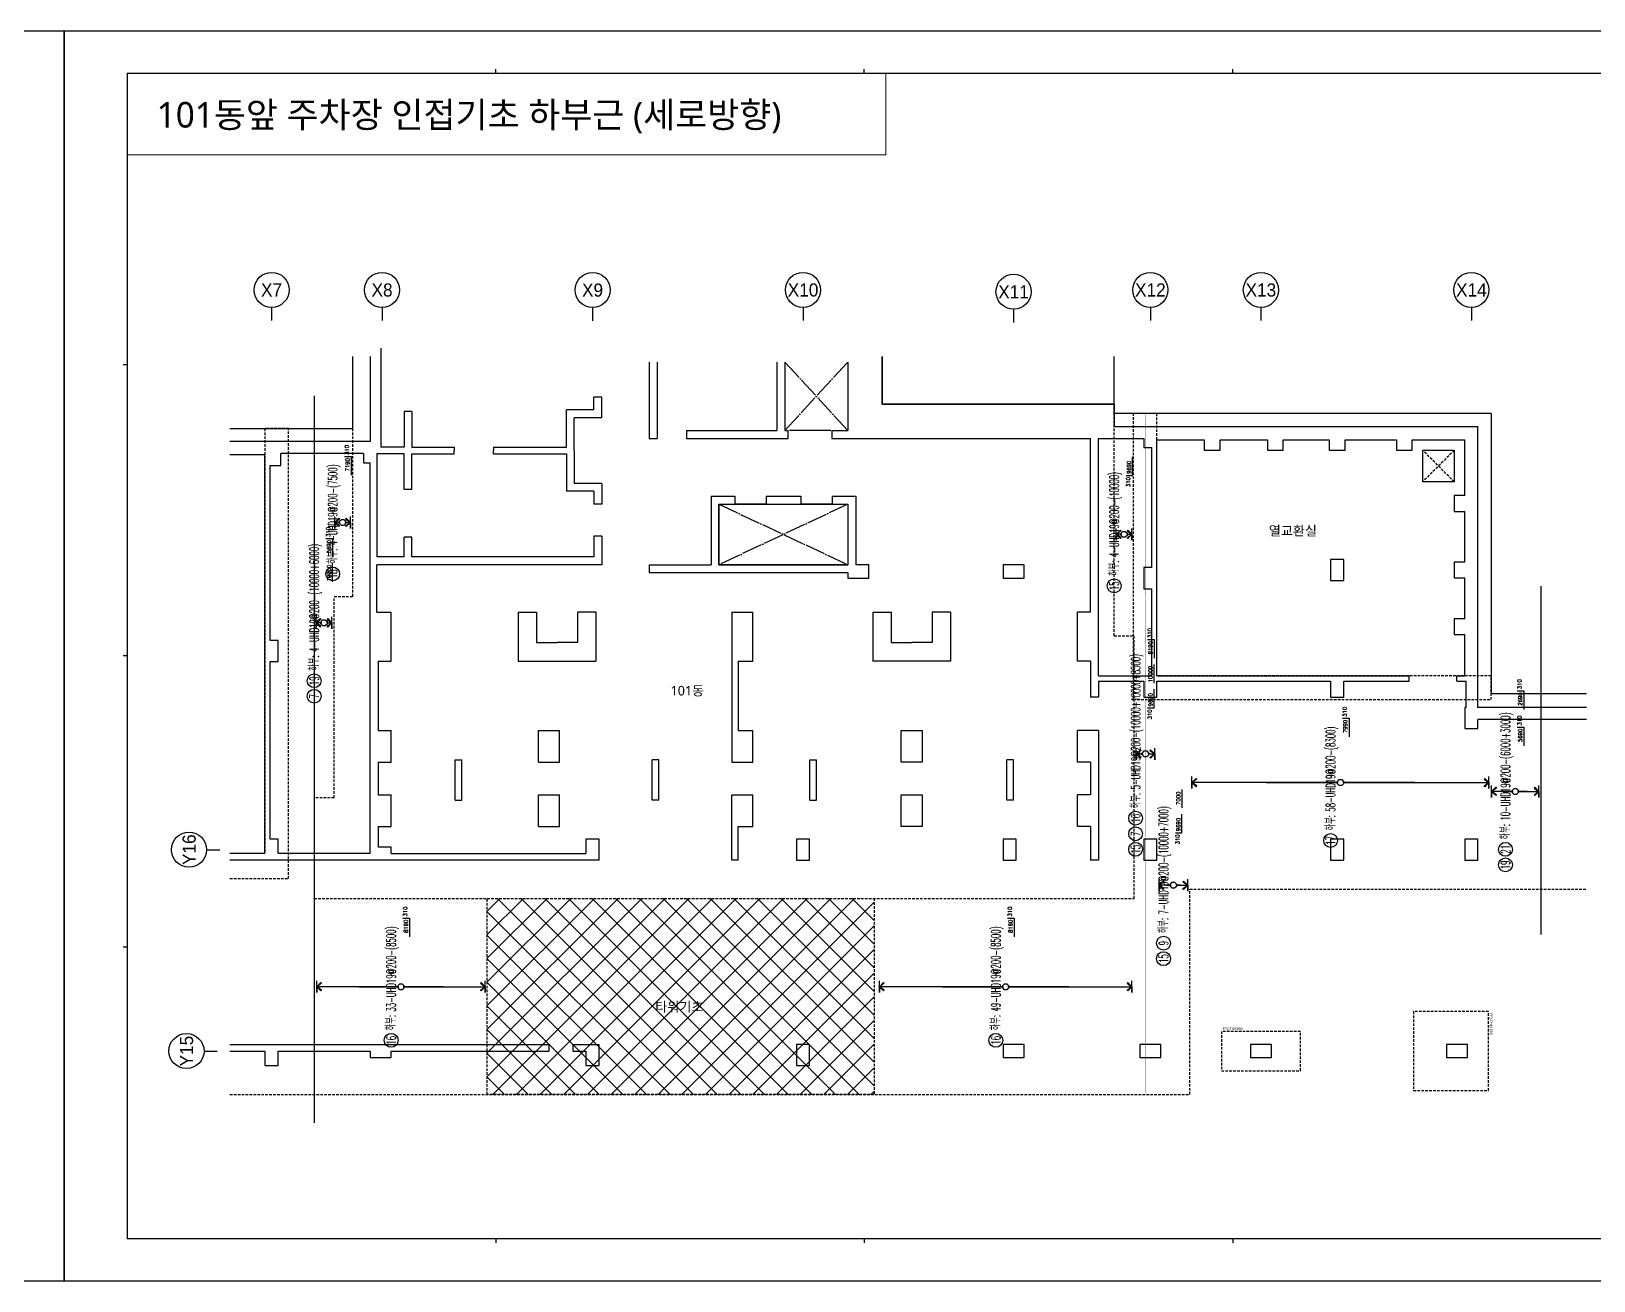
# Model space of a CAD drawing. Header units: millimetres. Extents: x 321717 to 696608, y -514806 to -16026.
# Drawn here: x 470209 to 529593, y -162618 to -115155 of the extents above; entities that cross this region are included whole.
import ezdxf
from ezdxf.enums import TextEntityAlignment as Align

# ---------------------------------------------------------------- set-up
doc = ezdxf.new("R2010")
doc.units = ezdxf.units.MM
doc.header["$LTSCALE"] = 65
doc.linetypes.add('XS-기초$0$DDOT', pattern=[14, 12, -1, 0, -1])
doc.linetypes.add('XS-기초$0$HID', pattern=[2.3, 1.5, -0.8])
for name, color, linetype in [('BUB', 7, 'Continuous'), ('XDIM', 7, 'Continuous'), ('XREBAR', 1, 'Continuous'), ('XS-기초$0$EL7', 7, 'Continuous'), ('XS-기초$0$MAT', 3, 'XS-기초$0$HID'), ('XS-기초$0$OPEN', 9, 'XS-기초$0$DDOT'), ('XS-기초$0$PILE-P', 4, 'XS-기초$0$HID'), ('XS-기초$0$WALL', 11, 'Continuous'), ('XS-기초$0$기초꺽임', 4, 'XS-기초$0$HID'), ('XS-기초$0$기초연단', 3, 'Continuous'), ('XS-기초$0$집수정', 21, 'Continuous'), ('XS-기초$0$하부보강', 7, 'XS-기초$0$HID'), ('XTAG', 7, 'Continuous'), ('기초꺽임', 7, 'Continuous')]:
    doc.layers.add(name, color=color, linetype=linetype)
doc.layers.add('TEXT', color=3, linetype='Continuous', lineweight=9)
doc.layers.add('XTITLE', color=22, linetype='Continuous', lineweight=0)
doc.layers.add('XS-기초$0$DEFPOINT', color=144, linetype='Continuous', plot=False)
doc.styles.add('XRebar', font='Romans.shx', dxfattribs={"bigfont": 'whgtxt.shx'})
doc.styles.add('XRebar2', font='Romans.shx')
doc.styles.add('XS-기초$0$맑은고딕', font='malgun_0.ttf')
doc.styles.add('돋움', font='malgun_0.ttf')
doc.styles.add('돋음', font='Dotum.ttf')

# ---------------------------------------------------------------- blocks, each defined once
blk = doc.blocks.new('dhs_sheet2e')
at = {"color": 7}
for p, q in [((20500.6, 57331.7), (20500.6, 57531.5)), ((38004.8, 57331.7), (38004.8, 57531.5)), ((55508.9, 57331.7), (55508.9, 57531.5)), ((2996.4, 43498.2), (2796.7, 43498.2)), ((2996.4, 29664.7), (2796.7, 29664.7)), ((2996.4, 15831.2), (2796.7, 15831.2)), ((20500.6, 1997.6), (20500.6, 1797.9)), ((38004.8, 1997.6), (38004.8, 1797.9)), ((55508.9, 1997.6), (55508.9, 1797.9))]:
    blk.add_line(p, q, dxfattribs=at)
blk.add_lwpolyline([(84000, 0), (84000, 59329.4), (0, 59329.4), (0, 0)], close=True, dxfattribs=at)
at = {"color": 30, "const_width": 64.9}
blk.add_lwpolyline([(81003.6, 57331.7), (2996.4, 57331.7), (2996.4, 1997.6), (81003.6, 1997.6)], close=True, dxfattribs=at)
blk = doc.blocks.new('XS-기초$0$PF3')
at = {"layer": 'XS-기초$0$MAT', "linetype": 'XS-기초$0$HID'}
blk.add_lwpolyline([(-1500, -1650), (1500, -1650), (1500, 1200), (-1500, 1200)], close=True, dxfattribs=at)
at = {"layer": 'XS-기초$0$DEFPOINT', "color": 1, "style": 'XS-기초$0$맑은고딕'}
blk.add_text('PF3-THK1000', height=100, dxfattribs=at).set_placement((-1450, 1300), align=Align.MIDDLE_LEFT)
blk = doc.blocks.new('XS-기초$0$PF2')
at = {"layer": 'XS-기초$0$MAT', "linetype": 'XS-기초$0$HID'}
blk.add_lwpolyline([(-1500, -750), (1500, -750), (1500, 750), (-1500, 750)], close=True, dxfattribs=at)
at = {"layer": 'XS-기초$0$DEFPOINT', "color": 1, "style": 'XS-기초$0$맑은고딕'}
blk.add_text('PF2-THK950', height=100, dxfattribs=at).set_placement((-1450, 850), align=Align.MIDDLE_LEFT)
blk = doc.blocks.new('XS-기초$0$집수정-1.2x1.2')
at = {"layer": 'XS-기초$0$집수정'}
for p, q in [((0, 0), (0, 1200)), ((0, 1200), (1200, 1200)), ((1200, 1200), (1200, 0)), ((1200, 0), (0, 0))]:
    blk.add_line(p, q, dxfattribs=at)
at = {"layer": 'XS-기초$0$집수정', "linetype": 'XS-기초$0$HID'}
for p, q in [((0, 0), (1200, 1200)), ((0, 1200), (1200, 0))]:
    blk.add_line(p, q, dxfattribs=at)
blk = doc.blocks.new('BUB')
at = {"layer": 'BUB'}
blk.add_line((0, 1500), (0, 0), dxfattribs=at)
blk.add_circle((0, 3500), 2000, dxfattribs=at)
blk = doc.blocks.new('zhstes')
at = {"layer": 'XS-기초$0$하부보강'}
h = blk.add_hatch(dxfattribs=at)
h.set_pattern_fill('ANSI37', color=8, scale=200)
h.set_pattern_definition([(45, (-475155, 66938.44), (-449.0128, 449.0128), []), (135, (-475155, 66938.44), (-449.0128, -449.0128), [])])
h.paths.add_polyline_path([(7350, -7450), (-7350, -7450), (-7350, 0), (7350, 0)])
at = {"layer": 'XS-기초$0$EL7'}
for p, q in [((5700, 17775), (4130, 17775)), ((3245, 14975), (2055, 14975)), ((5755, 14975), (4565, 14975))]:
    blk.add_line(p, q, dxfattribs=at)
at = {"layer": 'XS-기초$0$OPEN'}
for p, q in [((6355, 17775), (3955, 20375)), ((3955, 17775), (6355, 20375)), ((1455, 14975), (6355, 12675)), ((6355, 14975), (1455, 12675))]:
    blk.add_line(p, q, dxfattribs=at)
at = {"layer": 'XS-기초$0$WALL', "color": 5}
for p, q in [((-11400, 20905), (-11400, 17135)), ((-11800, 20585), (-11800, 17350)), ((-1195, 20375), (-1195, 17475)), ((-895, 20375), (-895, 17475)), ((3655, 20375), (3655, 17775)), ((3955, 20375), (3955, 17775)), ((6355, 20375), (6355, 17775)), ((7655, 20585), (7655, 18775)), ((-3295, 18555), (-3295, 19045)), ((-2995, 19045), (-3295, 19045)), ((-2995, 18255), (-2995, 19045)), ((-10215, 18490), (-10515, 18490)), ((-10515, 18490), (-10515, 17135)), ((-10215, 18490), (-10215, 17135)), ((-4345, 17135), (-4345, 18555)), ((-3295, 18555), (-4345, 18555)), ((7655, 18775), (16480, 18775)), ((16480, 18775), (16480, 17925)), ((-4045, 17010), (-4045, 18255)), ((-2995, 18255), (-4045, 18255)), ((16480, 17925), (30300, 17925)), ((30300, 7250), (30300, 17925)), ((-11800, 17350), (-17132, 17350)), ((-1195, 17475), (-895, 17475)), ((215, 17775), (3655, 17775)), ((215, 17775), (215, 17475)), ((215, 17475), (4080, 17475)), ((3655, 17475), (4080, 17475)), ((3955, 17775), (4080, 17775)), ((4080, 17475), (4080, 17775)), ((5750, 17775), (6355, 17775)), ((5750, 17775), (5750, 17475)), ((5750, 17475), (6755, 17475)), ((6755, 17475), (15580, 17475)), ((15580, 10875), (15580, 17475)), ((15880, 8450), (15880, 17475)), ((15880, 17475), (17600, 17475)), ((17600, 17475), (17600, 17125)), ((18100, 17425), (19900, 17425)), ((18100, 8450), (18100, 17425)), ((19900, 17425), (19900, 17025)), ((20500, 17425), (22300, 17425)), ((20500, 17025), (20500, 17425)), ((22300, 17425), (22300, 17025)), ((22900, 17425), (24650, 17425)), ((22900, 17025), (22900, 17425)), ((24650, 17425), (24650, 17025)), ((25250, 17425), (27200, 17425)), ((25250, 17025), (25250, 17425)), ((27200, 17425), (27200, 17025)), ((27800, 17425), (29800, 17425)), ((27800, 17025), (27800, 17425)), ((29800, 15300), (29800, 17425)), ((-15800, 16850), (-17132, 16850)), ((-15800, 1700), (-15800, 16850)), ((-12050, 16900), (-15200, 16900)), ((-15200, 16450), (-15200, 16900)), ((-12050, 16900), (-12050, 16550)), ((-10515, 16885), (-11550, 16885)), ((-11550, 16885), (-11550, 12975)), ((-10515, 17135), (-11400, 17135)), ((-10515, 15530), (-10515, 16885)), ((-10215, 17135), (-8615, 17135)), ((-10215, 15530), (-10215, 16885)), ((-10215, 16885), (-8615, 16885)), ((-8615, 17135), (-8615, 17010)), ((-8615, 16885), (-8615, 17010)), ((-7115, 17135), (-4345, 17135)), ((-7115, 17135), (-7115, 17010)), ((-7115, 16885), (-7115, 17010)), ((-7115, 16885), (-4345, 16885)), ((-4345, 16885), (-4345, 15465)), ((-4045, 17010), (-4045, 15765)), ((17600, 17125), (17900, 17125)), ((17900, 12565), (17900, 17125)), ((19900, 17025), (20500, 17025)), ((22300, 17025), (22900, 17025)), ((24650, 17025), (25250, 17025)), ((27200, 17025), (27800, 17025)), ((-15600, 9800), (-15600, 16450)), ((-15600, 16450), (-15200, 16450)), ((-12050, 16550), (-11800, 16550)), ((-11800, 1700), (-11800, 16550)), ((-10215, 15530), (-10515, 15530)), ((-3295, 15465), (-4345, 15465)), ((-2995, 15765), (-4045, 15765)), ((-3295, 15465), (-3295, 14975)), ((-2995, 15765), (-2995, 14975)), ((-2995, 14975), (-3295, 14975)), ((1155, 15275), (1155, 12675)), ((1155, 15275), (2055, 15275)), ((1455, 14975), (1455, 12675)), ((1455, 14975), (2055, 14975)), ((2055, 15275), (2055, 14975)), ((3245, 15275), (4565, 15275)), ((3245, 15275), (3245, 14975)), ((3245, 14975), (4565, 14975)), ((4565, 15275), (4565, 14975)), ((5755, 15275), (6655, 15275)), ((5755, 15275), (5755, 14975)), ((5755, 14975), (6355, 14975)), ((6355, 14975), (6355, 12675)), ((6655, 15275), (6655, 12665)), ((29800, 15300), (29400, 15300)), ((29400, 15300), (29400, 14700)), ((29400, 14700), (29800, 14700)), ((29800, 12775), (29800, 14700)), ((-10215, 13720), (-10515, 13720)), ((-10515, 12975), (-10515, 13720)), ((-10215, 12975), (-10215, 13720)), ((-3295, 13755), (-3295, 12975)), ((-2995, 13755), (-3295, 13755)), ((-2995, 13755), (-2995, 12975)), ((-10515, 12975), (-11550, 12975)), ((-2995, 12675), (-11550, 12675)), ((-11550, 10875), (-11550, 12675)), ((-3295, 12975), (-10215, 12975)), ((-2995, 12975), (-2995, 12675)), ((-1195, 12675), (-1195, 12375)), ((-1195, 12675), (1155, 12675)), ((1455, 12675), (6355, 12675)), ((7155, 12665), (6655, 12665)), ((7155, 12165), (7155, 12665)), ((13050, 12665), (12250, 12665)), ((12250, 12665), (12250, 12165)), ((13050, 12165), (13050, 12665)), ((17900, 12565), (17600, 12565)), ((17600, 12565), (17600, 11765)), ((25200, 12875), (24700, 12875)), ((24700, 12875), (24700, 12075)), ((25200, 12075), (25200, 12875)), ((29800, 12775), (29400, 12775)), ((29400, 12775), (29400, 12175)), ((-1195, 12375), (6355, 12375)), ((6355, 12375), (6355, 12165)), ((6355, 12165), (7155, 12165)), ((12250, 12165), (13050, 12165)), ((24700, 12075), (25200, 12075)), ((29400, 12175), (29800, 12175)), ((29800, 10625), (29800, 12175)), ((17600, 11765), (17900, 11765)), ((17900, 8450), (17900, 11765)), ((-11550, 10875), (-11000, 10875)), ((-11000, 9015), (-11000, 10875)), ((-6175, 10875), (-5475, 10875)), ((-6175, 10875), (-6175, 9015)), ((-5475, 10875), (-5475, 9715)), ((-3225, 10875), (-3925, 10875)), ((-3925, 10875), (-3925, 9715)), ((-3225, 10875), (-3225, 9015)), ((1940, 10875), (1940, 5180)), ((1940, 10875), (2740, 10875)), ((2740, 9015), (2740, 10875)), ((7305, 10875), (7305, 9015)), ((7305, 10875), (8005, 10875)), ((8005, 10875), (8005, 9715)), ((10255, 10875), (9555, 10875)), ((9555, 10875), (9555, 9715)), ((10255, 10875), (10255, 9015)), ((15080, 9015), (15080, 10875)), ((15580, 10875), (15080, 10875)), ((29800, 10625), (29400, 10625)), ((29400, 10625), (29400, 10025)), ((-15300, 9800), (-15600, 9800)), ((-15300, 9000), (-15300, 9800)), ((-5475, 9715), (-4700, 9715)), ((-3925, 9715), (-4700, 9715)), ((8005, 9715), (8780, 9715)), ((9555, 9715), (8780, 9715)), ((29400, 10025), (29800, 10025)), ((29800, 8450), (29800, 10025)), ((-15600, 2250), (-15600, 9000)), ((-15600, 9000), (-15300, 9000)), ((-11500, 9015), (-11000, 9015)), ((-11500, 9015), (-11500, 6380)), ((-6175, 9015), (-3225, 9015)), ((2190, 9015), (2740, 9015)), ((2190, 9015), (2190, 6380)), ((10255, 9015), (7305, 9015)), ((15580, 9015), (15080, 9015)), ((15580, 9015), (15580, 7650)), ((15880, 8450), (17900, 8450)), ((18100, 8450), (27690, 8450)), ((27690, 8250), (27690, 8450)), ((29500, 8450), (29800, 8450)), ((29500, 8250), (29500, 8450)), ((15880, 8250), (15880, 7650)), ((15880, 8250), (17600, 8250)), ((17600, 8250), (17600, 7650)), ((18100, 8250), (24700, 8250)), ((18100, 7650), (18100, 8250)), ((24700, 8250), (24700, 7650)), ((25200, 8250), (27690, 8250)), ((25200, 7650), (25200, 8250)), ((29500, 8250), (29850, 8250)), ((29850, 7250), (29850, 8250)), ((15880, 7650), (15580, 7650)), ((17600, 7650), (18100, 7650)), ((24700, 7650), (25200, 7650)), ((29850, 7250), (29800, 7250)), ((29800, 7250), (29800, 6450)), ((34421, 7250), (30300, 7250)), ((30300, 6450), (30300, 6800)), ((34421, 6800), (30300, 6800)), ((-11500, 6380), (-11000, 6380)), ((-11000, 5180), (-11000, 6380)), ((-5400, 6380), (-4600, 6380)), ((-5400, 5180), (-5400, 6380)), ((-4600, 5180), (-4600, 6380)), ((2190, 6380), (2740, 6380)), ((2740, 5180), (2740, 6380)), ((8380, 5180), (8380, 6380)), ((8380, 6380), (9180, 6380)), ((9180, 6380), (9180, 5180)), ((15880, 6380), (15080, 6380)), ((15080, 5180), (15080, 6380)), ((15880, 6380), (15880, 1450)), ((29800, 6450), (30300, 6450)), ((-11500, 5180), (-11000, 5180)), ((-11500, 5180), (-11500, 3935)), ((-8570, 3735), (-8570, 5270)), ((-8570, 5270), (-8320, 5270)), ((-8320, 3735), (-8320, 5270)), ((-5400, 5180), (-4600, 5180)), ((-1080, 3735), (-1080, 5270)), ((-830, 5270), (-1080, 5270)), ((-830, 3735), (-830, 5270)), ((1940, 5180), (2740, 5180)), ((4910, 3735), (4910, 5270)), ((4910, 5270), (5160, 5270)), ((5160, 3735), (5160, 5270)), ((9180, 5180), (8380, 5180)), ((12400, 3735), (12400, 5270)), ((12650, 5270), (12400, 5270)), ((12650, 3735), (12650, 5270)), ((15580, 5180), (15080, 5180)), ((15580, 5180), (15580, 3935)), ((-11500, 3935), (-11000, 3935)), ((-11000, 2735), (-11000, 3935)), ((-8570, 3735), (-8320, 3735)), ((-5400, 3935), (-4600, 3935)), ((-5400, 2735), (-5400, 3935)), ((-4600, 2735), (-4600, 3935)), ((-830, 3735), (-1080, 3735)), ((1940, 3935), (2740, 3935)), ((1940, 1450), (1940, 3935)), ((2740, 2735), (2740, 3935)), ((4910, 3735), (5160, 3735)), ((8380, 2735), (8380, 3935)), ((8380, 3935), (9180, 3935)), ((9180, 3935), (9180, 2735)), ((12650, 3735), (12400, 3735)), ((15080, 2735), (15080, 3935)), ((15580, 3935), (15080, 3935)), ((-11500, 2735), (-11000, 2735)), ((-11500, 2735), (-11500, 1950)), ((-5400, 2735), (-4600, 2735)), ((2190, 2735), (2740, 2735)), ((2190, 1450), (2190, 2735)), ((9180, 2735), (8380, 2735)), ((15580, 2735), (15080, 2735)), ((15580, 2735), (15580, 1450)), ((-15300, 2250), (-15600, 2250)), ((-15300, 1700), (-15300, 2250)), ((-11000, 1950), (-11500, 1950)), ((-11000, 1700), (-11000, 1950)), ((-3100, 2250), (-3600, 2250)), ((-3600, 2250), (-3600, 1700)), ((-3100, 1450), (-3100, 2250)), ((4900, 2250), (4400, 2250)), ((4400, 2250), (4400, 1450)), ((4900, 1450), (4900, 2250)), ((12750, 2250), (12250, 2250)), ((12250, 2250), (12250, 1450)), ((12750, 1450), (12750, 2250)), ((18100, 2250), (17600, 2250)), ((17600, 2250), (17600, 1450)), ((18100, 1450), (18100, 2250)), ((25200, 2250), (24700, 2250)), ((24700, 2250), (24700, 1450)), ((25200, 1450), (25200, 2250)), ((30300, 2250), (29800, 2250)), ((29800, 2250), (29800, 1450)), ((30300, 1450), (30300, 2250)), ((-15800, 1700), (-17132, 1700)), ((-3100, 1450), (-17132, 1450)), ((-11800, 1700), (-15300, 1700)), ((-11000, 1700), (-3600, 1700)), ((2190, 1450), (1940, 1450)), ((4400, 1450), (4900, 1450)), ((12250, 1450), (12750, 1450)), ((15880, 1450), (15580, 1450)), ((17600, 1450), (18100, 1450)), ((24700, 1450), (25200, 1450)), ((29800, 1450), (30300, 1450)), ((-17132, -5550), (-5010, -5550)), ((-17132, -5800), (-15800, -5800)), ((-15800, -5800), (-15800, -6350)), ((-15300, -5800), (-11800, -5800)), ((-15300, -6350), (-15300, -5800)), ((-11800, -5800), (-11800, -6050)), ((-11000, -5800), (-5010, -5800)), ((-11000, -6050), (-11000, -5800)), ((-5010, -5550), (-5010, -5800)), ((-4100, -5550), (-3100, -5550)), ((-4100, -5550), (-4100, -5800)), ((-4100, -5800), (-3600, -5800)), ((-3600, -5800), (-3600, -6350)), ((-3100, -6350), (-3100, -5550)), ((4900, -5550), (4400, -5550)), ((4400, -5550), (4400, -6350)), ((4900, -6350), (4900, -5550)), ((12250, -5550), (12250, -6050)), ((13050, -5550), (12250, -5550)), ((13050, -6050), (13050, -5550)), ((17450, -5550), (17450, -6050)), ((18250, -5550), (17450, -5550)), ((18250, -6050), (18250, -5550)), ((21650, -5550), (21650, -6050)), ((22450, -5550), (21650, -5550)), ((22450, -6050), (22450, -5550)), ((29100, -5550), (29100, -6050)), ((29900, -5550), (29100, -5550)), ((29900, -6050), (29900, -5550)), ((-15800, -6350), (-15300, -6350)), ((-11800, -6050), (-11000, -6050)), ((-3600, -6350), (-3100, -6350)), ((4400, -6350), (4900, -6350)), ((12250, -6050), (13050, -6050)), ((17450, -6050), (18250, -6050)), ((21650, -6050), (22450, -6050)), ((29100, -6050), (29900, -6050))]:
    blk.add_line(p, q, dxfattribs=at)
at = {"layer": 'XS-기초$0$기초꺽임'}
blk.add_lwpolyline([(17200, 18425), (17200, 7550), (30800, 7550), (30800, 8450), (18100, 8450), (18100, 18425)], close=True, dxfattribs=at)
blk.add_lwpolyline([(-17132, 750), (-14900, 750), (-14900, 17850), (-15800, 17850), (-15800, 1700), (-17132, 1700)], dxfattribs=at)
at = {"layer": 'XS-기초$0$기초연단'}
for p, q in [((-12470, 20585), (-12470, 17850)), ((7655, 18775), (7655, 20585)), ((16480, 18425), (16480, 20585)), ((16480, 18775), (7655, 18775)), ((16480, 18425), (16480, 18775)), ((30800, 18425), (16480, 18425)), ((30800, 18425), (30800, 7775)), ((-17132, 17850), (-12470, 17850)), ((34421, 7775), (30800, 7775))]:
    blk.add_line(p, q, dxfattribs=at)
at = {"layer": 'XS-기초$0$기초연단', "linetype": 'XS-기초$0$HID'}
for p, q in [((16480, 9975), (16480, 18425)), ((-12470, 17850), (-12470, 11455)), ((-13175, 3825), (-13175, 11455)), ((-12470, 11455), (-13175, 11455)), ((16480, 9975), (17230, 9975)), ((17230, 0), (17230, 9975)), ((-13925, 3825), (-13925, 0)), ((-13175, 3825), (-13925, 3825)), ((-13925, 0), (17230, 0)), ((19350, 350), (34421, 350)), ((19350, -7450), (19350, 350)), ((-17132, -7450), (19350, -7450))]:
    blk.add_line(p, q, dxfattribs=at)
at = {"layer": 'XS-기초$0$하부보강', "color": 8}
blk.add_lwpolyline([(7350, -7450), (-7350, -7450), (-7350, 0), (7350, 0)], close=True, dxfattribs=at)
at = {"layer": '기초꺽임', "color": 1, "const_width": 50}
for points in [[(-13925, 19093), (-13925, -8538)], [(32700, -1377), (32700, 11861)]]:
    blk.add_lwpolyline(points, dxfattribs=at)
at = {"layer": '기초꺽임'}
blk.add_lwpolyline([(1455, 14975), (6355, 14975), (6355, 12675), (1455, 12675)], close=True, dxfattribs=at)
at = {"layer": 'BUB', "xscale": 0.3333333333333333, "yscale": 0.3333333333333333, "zscale": 0.3333333333333333}
for p in [(-15550, 21949), (-11350, 21949), (-3350, 21943), (4650, 21949), (17850, 21949), (22050, 21949), (30050, 21949), (12650, 21878)]:
    blk.add_blockref('BUB', p, dxfattribs=at)
at = {"layer": 'BUB', "xscale": 0.3333333333333333, "yscale": 0.3333333333333333, "zscale": 0.3333333333333333, "rotation": 90}
for p in [(-17519, 1850), (-17616, -5800)]:
    blk.add_blockref('BUB', p, dxfattribs=at)
at = {"layer": 'XS-기초$0$PILE-P', "rotation": 270}
blk.add_blockref('XS-기초$0$PF3', (29500, -5800), dxfattribs=at)
at = {"layer": 'XS-기초$0$PILE-P'}
blk.add_blockref('XS-기초$0$PF2', (22050, -5800), dxfattribs=at)
at = {"layer": 'XS-기초$0$집수정', "rotation": 180}
blk.add_blockref('XS-기초$0$집수정-1.2x1.2', (29400, 17025), dxfattribs=at)
at = {"layer": 'TEXT', "style": '돋음'}
for s, p in [('X7', (-15550, 23113)), ('X8', (-11350, 23113)), ('X9', (-3350, 23108)), ('X10', (4650, 23113)), ('X11', (12650, 23042)), ('X12', (17850, 23113)), ('X13', (22050, 23113)), ('X14', (30050, 23113))]:
    blk.add_text(s, height=500, dxfattribs=at).set_placement(p, align=Align.MIDDLE_CENTER)
for s, p in [('Y16', (-18683, 1850)), ('Y15', (-18781, -5800))]:
    blk.add_text(s, height=500, rotation=90, dxfattribs=at).set_placement(p, align=Align.MIDDLE_CENTER)
at = {"layer": 'XTITLE', "color": 2, "style": '돋움'}
for s, p in [('열교환실', (22353, 13964)), ('101동', (-383, 7890)), ('타워기초', (-964, -4119))]:
    blk.add_text(s, height=364.1, dxfattribs=at).set_placement(p, align=Align.MIDDLE_LEFT)
blk = doc.blocks.new('*U379', base_point=(519592.118, -145598.927))
at = {"layer": 'XTAG', "color": 0, "linetype": 'Continuous', "ltscale": 1.17728e-311}
blk.add_circle((519592.118, -145894.2395), 262.5, dxfattribs=at)
at = {"layer": 'XTAG', "color": 0, "linetype": 'Continuous', "ltscale": 1.17728e-311, "style": 'XRebar', "width": 0.55}
blk.add_text('하부: 58-UHD19@200-(8300)', height=350, rotation=90, dxfattribs=at).set_placement((519592.118, -145511.427), align=Align.MIDDLE_LEFT)
blk.add_text('17', height=350, rotation=90, dxfattribs=at).set_placement((519592.118, -145894.2395), align=Align.MIDDLE_CENTER)
blk = doc.blocks.new('*U380', base_point=(481667.118, -135474.552))
at = {"layer": 'XTAG', "color": 0, "linetype": 'Continuous', "ltscale": 1.17728e-311}
blk.add_circle((481667.118, -135769.8645), 262.5, dxfattribs=at)
at = {"layer": 'XTAG', "color": 0, "linetype": 'Continuous', "ltscale": 1.17728e-311, "style": 'XRebar', "width": 0.55}
blk.add_text('하부: 4-UHD19@200-(7500)', height=350, rotation=90, dxfattribs=at).set_placement((481667.118, -135387.052), align=Align.MIDDLE_LEFT)
blk.add_text('18', height=350, rotation=90, dxfattribs=at).set_placement((481667.118, -135769.8645), align=Align.MIDDLE_CENTER)
blk = doc.blocks.new('*U381', base_point=(506867.118, -153190.6235))
at = {"layer": 'XTAG', "color": 0, "linetype": 'Continuous', "ltscale": 1.17728e-311}
blk.add_circle((506867.118, -153485.936), 262.5, dxfattribs=at)
at = {"layer": 'XTAG', "color": 0, "linetype": 'Continuous', "ltscale": 1.17728e-311, "style": 'XRebar', "width": 0.55}
blk.add_text('하부: 49-UHD19@200-(8500)', height=350, rotation=90, dxfattribs=at).set_placement((506867.118, -153103.1235), align=Align.MIDDLE_LEFT)
blk.add_text('16', height=350, rotation=90, dxfattribs=at).set_placement((506867.118, -153485.936), align=Align.MIDDLE_CENTER)
blk = doc.blocks.new('*U382', base_point=(483887.1178, -153190.6235))
at = {"layer": 'XTAG', "color": 0, "linetype": 'Continuous', "ltscale": 1.17728e-311}
blk.add_circle((483887.1178, -153485.936), 262.5, dxfattribs=at)
at = {"layer": 'XTAG', "color": 0, "linetype": 'Continuous', "ltscale": 1.17728e-311, "style": 'XRebar', "width": 0.55}
blk.add_text('하부: 33-UHD19@200-(8500)', height=350, rotation=90, dxfattribs=at).set_placement((483887.1178, -153103.1235), align=Align.MIDDLE_LEFT)
blk.add_text('16', height=350, rotation=90, dxfattribs=at).set_placement((483887.1178, -153485.936), align=Align.MIDDLE_CENTER)
blk = doc.blocks.new('*U383', base_point=(512182.118, -144753.302))
at = {"layer": 'XTAG', "color": 0, "linetype": 'Continuous', "ltscale": 1.17728e-311}
for centre in [(512182.118, -145048.6145), (512182.118, -145639.2395), (512182.118, -146229.8645)]:
    blk.add_circle(centre, 262.5, dxfattribs=at)
at = {"layer": 'XTAG', "color": 0, "linetype": 'Continuous', "ltscale": 1.17728e-311, "style": 'XRebar', "width": 0.55}
blk.add_text('하부: 5-UHD19@200-(10000+10000+8500)', height=350, rotation=90, dxfattribs=at).set_placement((512182.118, -144665.802), align=Align.MIDDLE_LEFT)
for s, p in [('16', (512182.118, -145048.6145)), ('7', (512182.118, -145639.2395)), ('15', (512182.118, -146229.8645))]:
    blk.add_text(s, height=350, rotation=90, dxfattribs=at).set_placement(p, align=Align.MIDDLE_CENTER)
blk = doc.blocks.new('*U384', base_point=(513242.118, -149498.927))
at = {"layer": 'XTAG', "color": 0, "linetype": 'Continuous', "ltscale": 1.17728e-311}
for centre in [(513242.118, -149794.2395), (513242.118, -150384.8645)]:
    blk.add_circle(centre, 262.5, dxfattribs=at)
at = {"layer": 'XTAG', "color": 0, "linetype": 'Continuous', "ltscale": 1.17728e-311, "style": 'XRebar', "width": 0.55}
blk.add_text('하부: 7-UHD19@200-(10000+7000)', height=350, rotation=90, dxfattribs=at).set_placement((513242.118, -149411.427), align=Align.MIDDLE_LEFT)
for s, p in [('9', (513242.118, -149794.2395)), ('15', (513242.118, -150384.8645))]:
    blk.add_text(s, height=350, rotation=90, dxfattribs=at).set_placement(p, align=Align.MIDDLE_CENTER)
blk = doc.blocks.new('*U385', base_point=(511367.118, -135927.052))
at = {"layer": 'XTAG', "color": 0, "linetype": 'Continuous', "ltscale": 1.17728e-311}
blk.add_circle((511367.118, -136222.3645), 262.5, dxfattribs=at)
at = {"layer": 'XTAG', "color": 0, "linetype": 'Continuous', "ltscale": 1.17728e-311, "style": 'XRebar', "width": 0.55}
blk.add_text('하부: 4-UHD19@200-(10000)', height=350, rotation=90, dxfattribs=at).set_placement((511367.118, -135839.552), align=Align.MIDDLE_LEFT)
blk.add_text('15', height=350, rotation=90, dxfattribs=at).set_placement((511367.118, -136222.3645), align=Align.MIDDLE_CENTER)
blk = doc.blocks.new('*U386', base_point=(526237.118, -145936.427))
at = {"layer": 'XTAG', "color": 0, "linetype": 'Continuous', "ltscale": 1.17728e-311}
for centre in [(526237.118, -146231.7395), (526237.118, -146822.3645)]:
    blk.add_circle(centre, 262.5, dxfattribs=at)
at = {"layer": 'XTAG', "color": 0, "linetype": 'Continuous', "ltscale": 1.17728e-311, "style": 'XRebar', "width": 0.55}
blk.add_text('하부: 10-UHD19@200-(6000+3000)', height=350, rotation=90, dxfattribs=at).set_placement((526237.118, -145848.927), align=Align.MIDDLE_LEFT)
for s, p in [('21', (526237.118, -146231.7395)), ('19', (526237.118, -146822.3645))]:
    blk.add_text(s, height=350, rotation=90, dxfattribs=at).set_placement(p, align=Align.MIDDLE_CENTER)
blk = doc.blocks.new('*U388', base_point=(480962.118, -139531.427))
at = {"layer": 'XTAG', "color": 0, "linetype": 'Continuous', "ltscale": 1.17728e-311}
for centre in [(480962.118, -139826.7395), (480962.118, -140417.3645)]:
    blk.add_circle(centre, 262.5, dxfattribs=at)
at = {"layer": 'XTAG', "color": 0, "linetype": 'Continuous', "ltscale": 1.17728e-311, "style": 'XRebar', "width": 0.55}
blk.add_text('하부: 4-UHD19@200-(10000+6000)', height=350, rotation=90, dxfattribs=at).set_placement((480962.118, -139443.927), align=Align.MIDDLE_LEFT)
for s, p in [('19', (480962.118, -139826.7395)), ('7', (480962.118, -140417.3645))]:
    blk.add_text(s, height=350, rotation=90, dxfattribs=at).set_placement(p, align=Align.MIDDLE_CENTER)

msp = doc.modelspace()

# ---------------------------------------------------------------- linework, layer by layer
at = {"layer": 'XDIM', "color": 250, "linetype": 'Continuous', "ltscale": 2.7937e-313}
for p, q in [((481842.1, -132156.3), (481842.1, -132156.3)), ((511542.1, -132608.8), (511542.1, -132608.8)), ((481137.1, -135271.8), (481137.1, -135271.8)), ((481137.1, -136213.2), (481137.1, -136213.2)), ((512357.1, -139112.6), (512357.1, -139112.6)), ((512357.1, -140054), (512357.1, -140054)), ((526412.1, -141057.6), (526412.1, -141057.6)), ((512357.1, -141435.1), (512357.1, -141435.1)), ((519767.1, -142101.1), (519767.1, -142101.1)), ((526412.1, -142438.6), (526412.1, -142438.6)), ((513417.1, -144799.6), (513417.1, -144799.6)), ((513417.1, -146180.7), (513417.1, -146180.7)), ((484062.1, -149692.8), (484062.1, -149692.8)), ((507042.1, -149692.8), (507042.1, -149692.8))]:
    msp.add_line(p, q, dxfattribs=at)
at = {"layer": 'XDIM', "color": 1, "linetype": 'Continuous', "ltscale": 2.7937e-313, "extrusion": (2.71926e-32, 1.22465e-16, -1)}
for points in [[(-482116.4, -131309.4), (-482367.1, -131309.4), (-482367.1, -132016.3)], [(-481411.4, -134424.9), (-481662.1, -134424.9), (-481662.1, -135131.8)], [(-512631.4, -138265.7), (-512882.1, -138265.7), (-512882.1, -138972.6)], [(-526686.4, -140210.6), (-526937.1, -140210.6), (-526937.1, -140917.6)], [(-520041.4, -141254.2), (-520292.1, -141254.2), (-520292.1, -141961.1)], [(-526686.4, -141591.7), (-526937.1, -141591.7), (-526937.1, -142298.6)], [(-513942.1, -143952.7), (-513942.1, -144659.6)], [(-484336.4, -148845.9), (-484587.1, -148845.9), (-484587.1, -149552.8)], [(-507316.4, -148845.9), (-507567.1, -148845.9), (-507567.1, -149552.8)]]:
    msp.add_lwpolyline(points, dxfattribs=at)
at = {"layer": 'XDIM', "color": 1, "linetype": 'Continuous', "ltscale": 2.7937e-313}
for points in [[(511816.4, -132029.2), (512067.1, -132029.2), (512067.1, -131322.3)], [(481662.1, -136073.2), (481662.1, -135366.3)], [(512882.1, -139914), (512882.1, -139207.1)], [(512631.4, -140855.4), (512882.1, -140855.4), (512882.1, -140148.5)], [(513691.4, -145601.1), (513942.1, -145601.1), (513942.1, -144894.1)]]:
    msp.add_lwpolyline(points, dxfattribs=at)
at = {"layer": 'XDIM', "color": 4, "linetype": 'Continuous', "ltscale": 4.56907e-10}
for points in [[(481892.1, -133812.2), (481929.6, -133812.2), (481929.6, -133858.8), (481929.6, -133765.6), (481995.5, -133699.7), (482088.7, -133699.7), (482154.6, -133765.6), (482154.6, -133858.8), (482088.7, -133924.7), (481995.5, -133924.7), (481929.6, -133858.8), (481929.6, -133812.2), (481892.1, -133812.2), (481892.1, -133812.2), (481742.1, -133812.2), (481901.2, -133653.1), (481926.4, -133683.2), (481742.1, -133812.2), (481901.2, -133971.3), (481926.4, -133941.3), (481742.1, -133812.2), (481742.1, -134037.2), (481742.1, -133587.2)], [(482192.1, -133812.2), (482154.6, -133812.2), (482154.6, -133765.6), (482154.6, -133858.8), (482088.7, -133924.7), (481995.5, -133924.7), (481929.6, -133858.8), (481929.6, -133765.6), (481995.5, -133699.7), (482088.7, -133699.7), (482154.6, -133765.6), (482154.6, -133812.2), (482192.1, -133812.2), (482192.1, -133812.2), (482342.1, -133812.2), (482183, -133971.3), (482157.8, -133941.3), (482342.1, -133812.2), (482183, -133653.1), (482157.8, -133683.2), (482342.1, -133812.2), (482342.1, -134037.2), (482342.1, -133587.2)], [(511592.1, -134264.7), (511629.6, -134264.7), (511629.6, -134311.3), (511629.6, -134218.1), (511695.5, -134152.2), (511788.7, -134152.2), (511854.6, -134218.1), (511854.6, -134311.3), (511788.7, -134377.2), (511695.5, -134377.2), (511629.6, -134311.3), (511629.6, -134264.7), (511592.1, -134264.7), (511592.1, -134264.7), (511442.1, -134264.7), (511601.2, -134105.6), (511626.4, -134135.7), (511442.1, -134264.7), (511601.2, -134423.8), (511626.4, -134393.8), (511442.1, -134264.7), (511442.1, -134489.7), (511442.1, -134039.7)], [(511892.1, -134264.7), (511854.6, -134264.7), (511854.6, -134218.1), (511854.6, -134311.3), (511788.7, -134377.2), (511695.5, -134377.2), (511629.6, -134311.3), (511629.6, -134218.1), (511695.5, -134152.2), (511788.7, -134152.2), (511854.6, -134218.1), (511854.6, -134264.7), (511892.1, -134264.7), (511892.1, -134264.7), (512042.1, -134264.7), (511883, -134423.8), (511857.8, -134393.8), (512042.1, -134264.7), (511883, -134105.6), (511857.8, -134135.7), (512042.1, -134264.7), (512042.1, -134489.7), (512042.1, -134039.7)], [(481187.1, -137627.2), (481224.6, -137627.2), (481224.6, -137673.8), (481224.6, -137580.6), (481290.5, -137514.7), (481383.7, -137514.7), (481449.6, -137580.6), (481449.6, -137673.8), (481383.7, -137739.7), (481290.5, -137739.7), (481224.6, -137673.8), (481224.6, -137627.2), (481187.1, -137627.2), (481187.1, -137627.2), (481037.1, -137627.2), (481196.2, -137468.1), (481221.4, -137498.2), (481037.1, -137627.2), (481196.2, -137786.3), (481221.4, -137756.3), (481037.1, -137627.2), (481037.1, -137852.2), (481037.1, -137402.2)], [(481487.1, -137627.2), (481449.6, -137627.2), (481449.6, -137580.6), (481449.6, -137673.8), (481383.7, -137739.7), (481290.5, -137739.7), (481224.6, -137673.8), (481224.6, -137580.6), (481290.5, -137514.7), (481383.7, -137514.7), (481449.6, -137580.6), (481449.6, -137627.2), (481487.1, -137627.2), (481487.1, -137627.2), (481637.1, -137627.2), (481478, -137786.3), (481452.8, -137756.3), (481637.1, -137627.2), (481478, -137468.1), (481452.8, -137498.2), (481637.1, -137627.2), (481637.1, -137852.2), (481637.1, -137402.2)]]:
    msp.add_lwpolyline(points, dxfattribs=at)
at = {"layer": 'XDIM', "color": 4, "linetype": 'Continuous', "ltscale": 4.56907e-10, "elevation": -1.5}
for points in [[(512379.6, -142607.2), (512444.6, -142607.2), (512444.6, -142653.8), (512444.6, -142560.6), (512510.5, -142494.7), (512603.7, -142494.7), (512669.6, -142560.6), (512669.6, -142653.8), (512603.7, -142719.7), (512510.5, -142719.7), (512444.6, -142653.8), (512444.6, -142607.2), (512379.6, -142607.2), (512379.6, -142607.2), (512202.1, -142607.2), (512361.2, -142448.1), (512386.4, -142478.2), (512202.1, -142607.2), (512361.2, -142766.3), (512386.4, -142736.3), (512202.1, -142607.2), (512202.1, -142832.2), (512202.1, -142382.2)], [(512734.6, -142607.2), (512669.6, -142607.2), (512669.6, -142560.6), (512669.6, -142653.8), (512603.7, -142719.7), (512510.5, -142719.7), (512444.6, -142653.8), (512444.6, -142560.6), (512510.5, -142494.7), (512603.7, -142494.7), (512669.6, -142560.6), (512669.6, -142607.2), (512734.6, -142607.2), (512734.6, -142607.2), (512912.1, -142607.2), (512753, -142766.3), (512727.8, -142736.3), (512912.1, -142607.2), (512753, -142448.1), (512727.8, -142478.2), (512912.1, -142607.2), (512912.1, -142832.2), (512912.1, -142382.2)], [(513344.6, -147594.7), (513504.6, -147594.7), (513504.6, -147641.3), (513504.6, -147548.1), (513570.5, -147482.2), (513663.7, -147482.2), (513729.6, -147548.1), (513729.6, -147641.3), (513663.7, -147707.2), (513570.5, -147707.2), (513504.6, -147641.3), (513504.6, -147594.7), (513344.6, -147594.7), (513344.6, -147594.7), (513072.1, -147594.7), (513231.2, -147435.6), (513256.4, -147465.7), (513072.1, -147594.7), (513231.2, -147753.8), (513256.4, -147723.8), (513072.1, -147594.7), (513072.1, -147819.7), (513072.1, -147369.7)], [(513889.6, -147594.7), (513729.6, -147594.7), (513729.6, -147548.1), (513729.6, -147641.3), (513663.7, -147707.2), (513570.5, -147707.2), (513504.6, -147641.3), (513504.6, -147548.1), (513570.5, -147482.2), (513663.7, -147482.2), (513729.6, -147548.1), (513729.6, -147594.7), (513889.6, -147594.7), (513889.6, -147594.7), (514162.1, -147594.7), (514003, -147753.8), (513977.8, -147723.8), (514162.1, -147594.7), (514003, -147435.6), (513977.8, -147465.7), (514162.1, -147594.7), (514162.1, -147819.7), (514162.1, -147369.7)], [(482662.1, -151449.7), (484149.6, -151449.7), (484149.6, -151496.3), (484149.6, -151403.1), (484215.5, -151337.2), (484308.7, -151337.2), (484374.6, -151403.1), (484374.6, -151496.3), (484308.7, -151562.2), (484215.5, -151562.2), (484149.6, -151496.3), (484149.6, -151449.7), (482662.1, -151449.7), (482662.1, -151449.7), (481062.1, -151449.7), (481221.2, -151290.6), (481246.4, -151320.7), (481062.1, -151449.7), (481221.2, -151608.8), (481246.4, -151578.8), (481062.1, -151449.7), (481062.1, -151674.7), (481062.1, -151224.7)], [(485862.1, -151449.7), (484374.6, -151449.7), (484374.6, -151403.1), (484374.6, -151496.3), (484308.7, -151562.2), (484215.5, -151562.2), (484149.6, -151496.3), (484149.6, -151403.1), (484215.5, -151337.2), (484308.7, -151337.2), (484374.6, -151403.1), (484374.6, -151449.7), (485862.1, -151449.7), (485862.1, -151449.7), (487462.1, -151449.7), (487303, -151608.8), (487277.8, -151578.8), (487462.1, -151449.7), (487303, -151290.6), (487277.8, -151320.7), (487462.1, -151449.7), (487462.1, -151674.7), (487462.1, -151224.7)], [(504842.1, -151449.7), (507129.6, -151449.7), (507129.6, -151496.3), (507129.6, -151403.1), (507195.5, -151337.2), (507288.7, -151337.2), (507354.6, -151403.1), (507354.6, -151496.3), (507288.7, -151562.2), (507195.5, -151562.2), (507129.6, -151496.3), (507129.6, -151449.7), (504842.1, -151449.7), (504842.1, -151449.7), (502442.1, -151449.7), (502601.2, -151290.6), (502626.4, -151320.7), (502442.1, -151449.7), (502601.2, -151608.8), (502626.4, -151578.8), (502442.1, -151449.7), (502442.1, -151674.7), (502442.1, -151224.7)], [(509642.1, -151449.7), (507354.6, -151449.7), (507354.6, -151403.1), (507354.6, -151496.3), (507288.7, -151562.2), (507195.5, -151562.2), (507129.6, -151496.3), (507129.6, -151403.1), (507195.5, -151337.2), (507288.7, -151337.2), (507354.6, -151403.1), (507354.6, -151449.7), (509642.1, -151449.7), (509642.1, -151449.7), (512042.1, -151449.7), (511883, -151608.8), (511857.8, -151578.8), (512042.1, -151449.7), (511883, -151290.6), (511857.8, -151320.7), (512042.1, -151449.7), (512042.1, -151674.7), (512042.1, -151224.7)]]:
    msp.add_lwpolyline(points, dxfattribs=at)
at = {"layer": 'XDIM', "color": 4, "linetype": 'Continuous', "ltscale": 7.10404e-14, "elevation": -1.5}
for points in [[(517144.6, -143694.7), (519854.6, -143694.7), (519854.6, -143741.3), (519854.6, -143648.1), (519920.5, -143582.2), (520013.7, -143582.2), (520079.6, -143648.1), (520079.6, -143741.3), (520013.7, -143807.2), (519920.5, -143807.2), (519854.6, -143741.3), (519854.6, -143694.7), (517144.6, -143694.7), (517144.6, -143694.7), (514322.1, -143694.7), (514481.2, -143535.6), (514506.4, -143565.7), (514322.1, -143694.7), (514481.2, -143853.8), (514506.4, -143823.8), (514322.1, -143694.7), (514322.1, -143919.7), (514322.1, -143469.7)], [(522789.6, -143694.7), (520079.6, -143694.7), (520079.6, -143648.1), (520079.6, -143741.3), (520013.7, -143807.2), (519920.5, -143807.2), (519854.6, -143741.3), (519854.6, -143648.1), (519920.5, -143582.2), (520013.7, -143582.2), (520079.6, -143648.1), (520079.6, -143694.7), (522789.6, -143694.7), (522789.6, -143694.7), (525612.1, -143694.7), (525453, -143853.8), (525427.8, -143823.8), (525612.1, -143694.7), (525453, -143535.6), (525427.8, -143565.7), (525612.1, -143694.7), (525612.1, -143919.7), (525612.1, -143469.7)], [(526162.1, -144032.2), (526499.6, -144032.2), (526499.6, -144078.8), (526499.6, -143985.6), (526565.5, -143919.7), (526658.7, -143919.7), (526724.6, -143985.6), (526724.6, -144078.8), (526658.7, -144144.7), (526565.5, -144144.7), (526499.6, -144078.8), (526499.6, -144032.2), (526162.1, -144032.2), (526162.1, -144032.2), (525712.1, -144032.2), (525871.2, -143873.1), (525896.4, -143903.2), (525712.1, -144032.2), (525871.2, -144191.3), (525896.4, -144161.3), (525712.1, -144032.2), (525712.1, -144257.2), (525712.1, -143807.2)], [(527062.1, -144032.2), (526724.6, -144032.2), (526724.6, -143985.6), (526724.6, -144078.8), (526658.7, -144144.7), (526565.5, -144144.7), (526499.6, -144078.8), (526499.6, -143985.6), (526565.5, -143919.7), (526658.7, -143919.7), (526724.6, -143985.6), (526724.6, -144032.2), (527062.1, -144032.2), (527062.1, -144032.2), (527512.1, -144032.2), (527353, -144191.3), (527327.8, -144161.3), (527512.1, -144032.2), (527353, -143873.1), (527327.8, -143903.2), (527512.1, -144032.2), (527512.1, -144257.2), (527512.1, -143807.2)]]:
    msp.add_lwpolyline(points, dxfattribs=at)
at = {"layer": 'XREBAR', "color": 31, "linetype": 'Continuous', "ltscale": 4.56907e-10, "const_width": 1}
for points in [[(511742.1, -138909.7), (511742.1, -138909.7), (511742.1, -129719.7), (512052.1, -129719.7)], [(512594.6, -137709.7), (512594.6, -137709.7), (512594.6, -136704.7), (512589.6, -136686), (512575.9, -136672.2), (512557.1, -136667.2), (512557.1, -129719.7), (512867.1, -129719.7)], [(481374.6, -135984.7), (481374.6, -135984.7), (481374.6, -134959.7), (481369.6, -134941), (481355.9, -134927.2), (481337.1, -134922.2), (481337.1, -130294.7), (481647.1, -130294.7)], [(482042.1, -137484.7), (482042.1, -137484.7), (482042.1, -130294.7), (482352.1, -130294.7)], [(481337.1, -144959.7), (481337.1, -144959.7), (481337.1, -134959.7), (481337.1, -134959.7)], [(512594.6, -146704.7), (512594.6, -146704.7), (512594.6, -145804.7), (512589.6, -145786), (512575.9, -145772.2), (512557.1, -145767.2), (512557.1, -136704.7), (512557.1, -136704.7)], [(513654.6, -146884.7), (513654.6, -146884.7), (513654.6, -145804.7), (513649.6, -145786), (513635.9, -145772.2), (513617.1, -145767.2), (513617.1, -139854.7)], [(512867.1, -155494.7), (512557.1, -155494.7), (512557.1, -145804.7), (512557.1, -145804.7)], [(513927.1, -155494.7), (513617.1, -155494.7), (513617.1, -145804.7), (513617.1, -145804.7)], [(484572.1, -155494.7), (484262.1, -155494.7), (484262.1, -147304.7), (484262.1, -147304.7)], [(507552.1, -155494.7), (507242.1, -155494.7), (507242.1, -147304.7), (507242.1, -147304.7)]]:
    msp.add_lwpolyline(points, dxfattribs=at)
at = {"layer": 'XREBAR', "color": 31, "linetype": 'Continuous', "ltscale": 7.10404e-14, "const_width": 1}
for points in [[(520277.1, -147694.7), (519967.1, -147694.7), (519967.1, -139854.7), (519967.1, -139854.7)], [(526649.6, -143059.7), (526649.6, -143059.7), (526649.6, -142004.7), (526644.6, -141986), (526630.9, -141972.2), (526612.1, -141967.2), (526612.1, -140369.7), (526922.1, -140369.7)], [(526922.1, -147694.7), (526612.1, -147694.7), (526612.1, -142004.7), (526612.1, -142004.7)]]:
    msp.add_lwpolyline(points, dxfattribs=at)
at = {"layer": 'XTITLE', "color": 3, "ltscale": 2}
msp.add_lwpolyline([(473860.8, -116753), (502688.3, -116753), (502688.3, -119843.8), (473860.8, -119843.8)], close=True, dxfattribs=at)

# ---------------------------------------------------------------- block references
at = {"color": 255, "xscale": 0.8000000006602158, "yscale": 0.8000000006602158, "zscale": 0.8000000006602158}
for p in [(404263.6, -162618.4), (471463.6, -162618.4)]:
    msp.add_blockref('dhs_sheet2e', p, dxfattribs=at)
at = {"layer": 'XS-기초$0$하부보강'}
msp.add_blockref('zhstes', (494892.1, -148094.7), dxfattribs=at)
at = {"layer": 'XTAG', "color": 31, "linetype": 'Continuous', "ltscale": 1.17728e-311}
for name, p in [('*U380', (481667.1, -135474.6)), ('*U385', (511367.1, -135927.1)), ('*U388', (480962.1, -139531.4)), ('*U383', (512182.1, -144753.3)), ('*U386', (526237.1, -145936.4)), ('*U379', (519592.1, -145598.9)), ('*U384', (513242.1, -149498.9)), ('*U382', (483887.1, -153190.6)), ('*U381', (506867.1, -153190.6))]:
    msp.add_blockref(name, p, dxfattribs=at)

# ---------------------------------------------------------------- texts
at = {"layer": 'XDIM', "color": 3, "linetype": 'Continuous', "ltscale": 2.7937e-313, "style": 'XRebar2'}
for p in [(482319.2, -130869.8), (512019.2, -132090.8), (481614.2, -133985.2), (512834.2, -137826), (526889.2, -139771), (512834.2, -140917.1), (520244.2, -140814.6), (526889.2, -141152.1), (513894.2, -145662.7), (484539.2, -148406.2), (507519.2, -148406.2)]:
    msp.add_text('310', height=147, rotation=90, dxfattribs=at).set_placement(p, align=Align.BOTTOM_RIGHT)
for s, p in [('7190', (482346.6, -131619)), ('9690', (512046.6, -131719.6)), ('5690', (481641.6, -134734.5)), ('10000', (481642.9, -135734.8)), ('8190', (512861.6, -138575.3)), ('10000', (512862.9, -139575.6)), ('9690', (512861.6, -140545.8)), ('2690', (526916.6, -140520.3)), ('7990', (520271.6, -141563.8)), ('5690', (526916.6, -141901.3)), ('7000', (513922.9, -144291.1)), ('9690', (513921.6, -145291.4)), ('8190', (484566.6, -149155.5)), ('8190', (507546.6, -149155.5))]:
    msp.add_text(s, height=147, rotation=90, dxfattribs=at).set_placement(p, align=Align.BOTTOM_CENTER)
at = {"layer": 'XTITLE', "color": 2, "style": '돋움'}
msp.add_text('101동앞 주차장 인접기초 하부근 (세로방향)', height=970.844, dxfattribs=at).set_placement((474978.7, -118326.8), align=Align.MIDDLE_LEFT)

doc.saveas('drawing.dxf')
